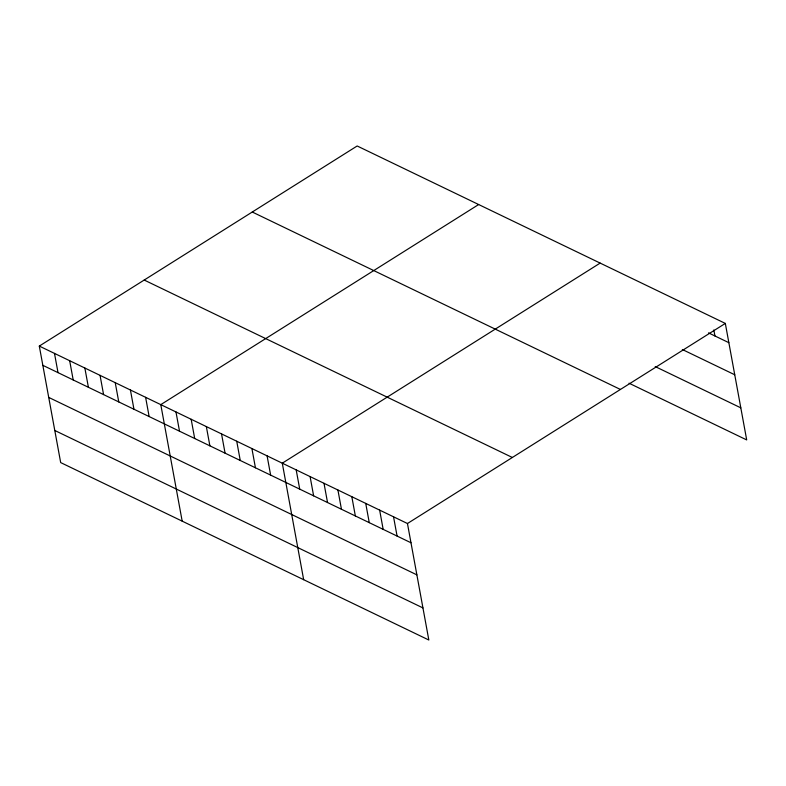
<?xml version="1.0" encoding="UTF-8"?>
<svg xmlns="http://www.w3.org/2000/svg" width="786" height="786" viewBox="0 0 786 786"><rect width="100%" height="100%" fill="white"/><g stroke="black" fill="none" stroke-linecap="round" stroke-linejoin="round"><path stroke-width="1.18" d="M39.3 346.076L407.453 523.515L428.832 640.02L60.679 462.581L39.3 346.076L357.168 145.98L725.321 323.419L746.7 439.924L629.016 383.204M478.654 204.537L160.786 404.633L182.175 521.128M600.15 263.094L282.282 463.18L303.661 579.685M407.453 523.515L725.321 323.419M708.52 332.871L728.848 342.676M682.317 349.505L734.743 374.765M655.219 366.581L740.805 407.836M252.267 212.014L620.419 389.453M144.192 280.042L512.344 457.481M42.837 365.323L410.98 542.762M48.722 397.411L416.875 574.851M54.794 430.482L422.947 607.922M713.835 329.953L714.946 335.966M393.54 516.805L397.077 536.062M379.638 510.104L383.165 529.351M365.726 503.404L369.263 522.651M351.823 496.703L355.351 515.95M337.911 489.992L341.448 509.249M323.999 483.292L327.536 502.539M310.097 476.591L313.624 495.838M296.184 469.89L299.721 489.138M267.093 455.86L270.63 475.108M251.903 448.541L255.44 467.788M236.724 441.221L240.251 460.478M221.534 433.901L225.071 453.158M206.345 426.582L209.882 445.839M191.165 419.262L194.692 438.519M175.976 411.943L179.513 431.2M145.606 397.313L149.134 416.56M130.417 389.994L133.954 409.241M115.228 382.674L118.765 401.921M100.048 375.354L103.575 394.601M84.859 368.035L88.396 387.282M69.669 360.715L73.206 379.962M54.489 353.395L58.017 372.643"/></g></svg>
